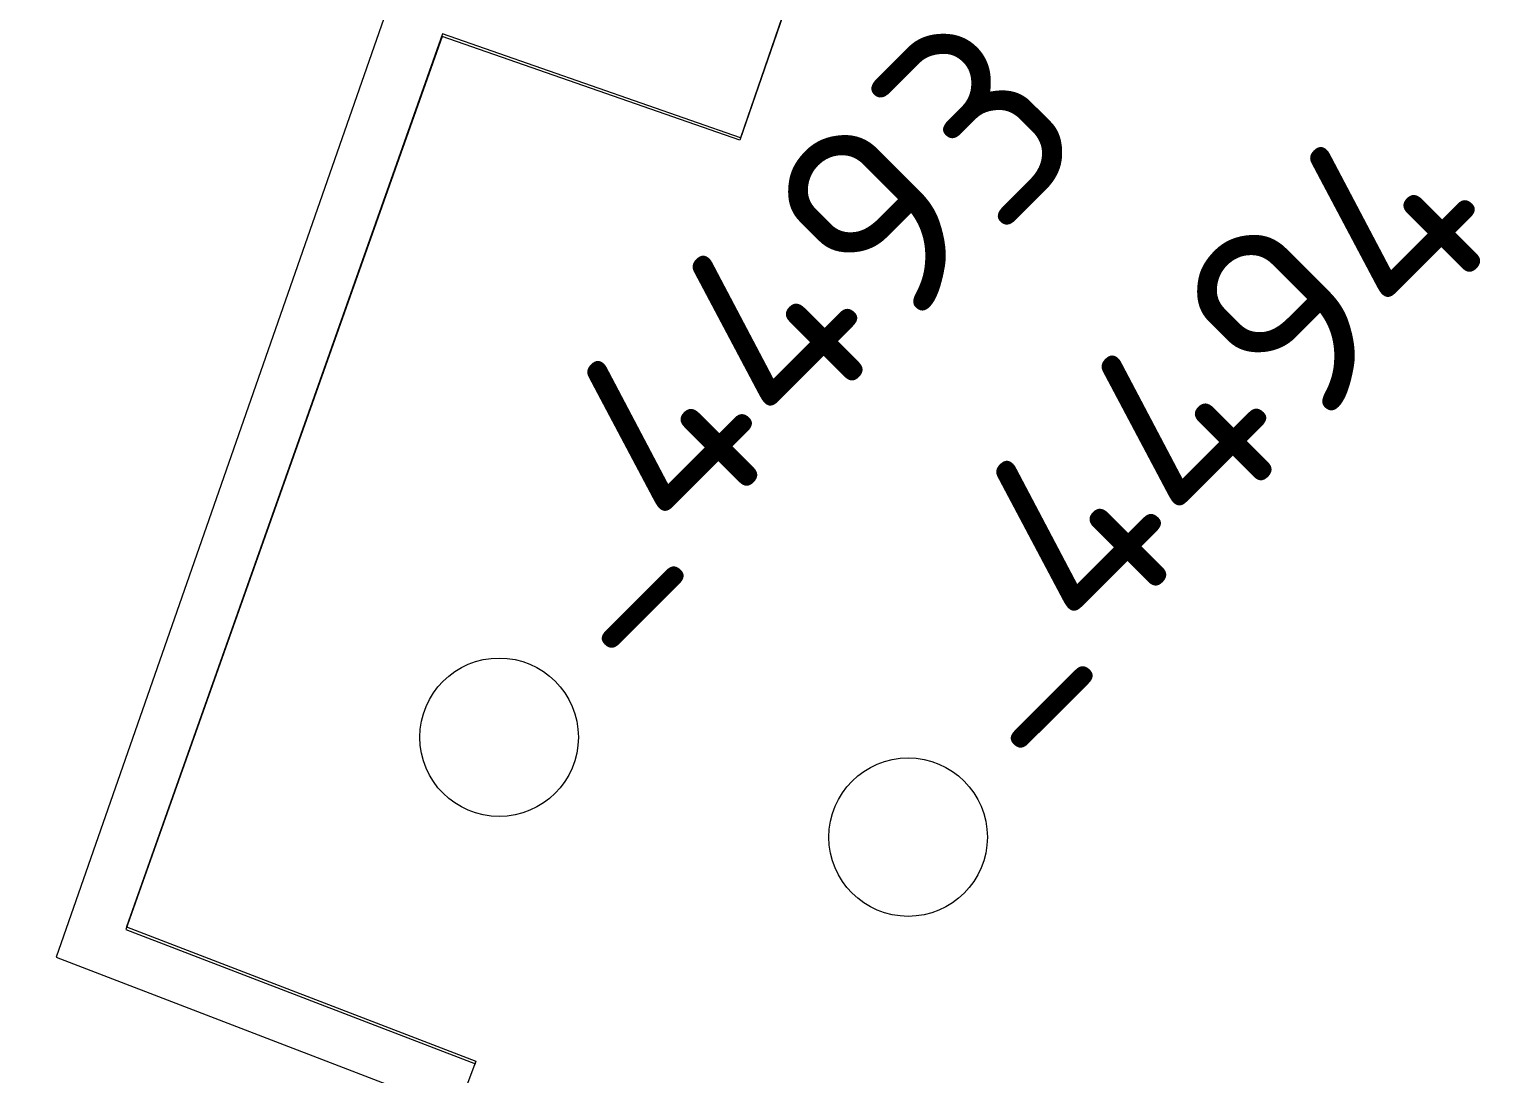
# Model space of a CAD drawing. Header units: millimetres. Extents: x 519 to 9564855, y -810 to 5021775.
# Drawn here: x 9533446.1 to 9533537.9, y 4998851 to 4998916.9 of the extents above; entities that cross this region are included whole.
import ezdxf

# ---------------------------------------------------------------- set-up
doc = ezdxf.new("R2010")
doc.units = ezdxf.units.MM
doc.header["$LTSCALE"] = 2
doc.header["$MEASUREMENT"] = 0
doc.layers.add('OLD WELLS(dr.bfr2000)', color=24, linetype='Continuous')
doc.layers.add('PPLINE_GAS', color=4, linetype='GAS_LINE', lineweight=30)
doc.layers.add('SteamInjInfrastructure', color=25, linetype='Continuous', lineweight=100)
doc.styles.add('92051501$0$STANDARD', font='simplex.shx')
doc.styles.add('Elect', font='isocpeur.ttf')
doc.linetypes.add('GAS_LINE', pattern='A,0.5,-0.2,["G",92051501$0$STANDARD,S=0.1,R=0,X=-0.1,Y=-0.05],-0.05', length=0.75)
doc.linetypes.add('STM_LINE', pattern='A,0.5,-0.2,["S",92051501$0$STANDARD,S=0.1,R=0,X=-0.1,Y=-0.05],-0.05', length=0.75)

msp = doc.modelspace()

# ---------------------------------------------------------------- linework, layer by layer
at = {"layer": 'OLD WELLS(dr.bfr2000)', "lineweight": 0}
for centre in [(9533475.8, 4998872.2), (9533501.6, 4998865.9)]:
    msp.add_circle(centre, 5, dxfattribs=at)
at = {"layer": 'PPLINE_GAS', "lineweight": 0, "ltscale": 25}
for p, q in [((9533470.58211, 4998923.4759), (9533447.85692, 4998858.3216)), ((9533447.85692, 4998858.3216), (9533468.70028, 4998850.31301))]:
    msp.add_line(p, q, dxfattribs=at)
at = {"layer": 'SteamInjInfrastructure', "color": 6, "linetype": 'STM_LINE', "lineweight": 0, "ltscale": 15}
for p, q in [((9533498.61345, 4998931.92949, 0), (9533490.98364, 4998909.87477, 0)), ((9533498.648, 4998932.089), (9533491.019, 4998910.034)), ((9533472.19988, 4998916.42546, 0), (9533452.25682, 4998860.07019, 0)), ((9533472.235, 4998916.584), (9533452.294, 4998860.228)), ((9533490.98364, 4998909.87477, 0), (9533472.19988, 4998916.42546, 0)), ((9533491.019, 4998910.034), (9533472.235, 4998916.584)), ((9533452.25682, 4998860.07019, 0), (9533474.30051, 4998851.60138, 0)), ((9533452.294, 4998860.228), (9533474.338, 4998851.76)), ((9533474.338, 4998851.76), (9533346.406, 4998510.168))]:
    msp.add_line(p, q, dxfattribs=at)

# ---------------------------------------------------------------- texts
at = {"layer": 'OLD WELLS(dr.bfr2000)', "lineweight": 0, "style": 'Elect'}
for s, p in [(' _4493', (9533475.8, 4998872.2)), (' _4494', (9533501.6, 4998865.9))]:
    msp.add_text(s, height=12.5, rotation=44.9999999, dxfattribs=at).set_placement(p)

doc.saveas('drawing.dxf')
